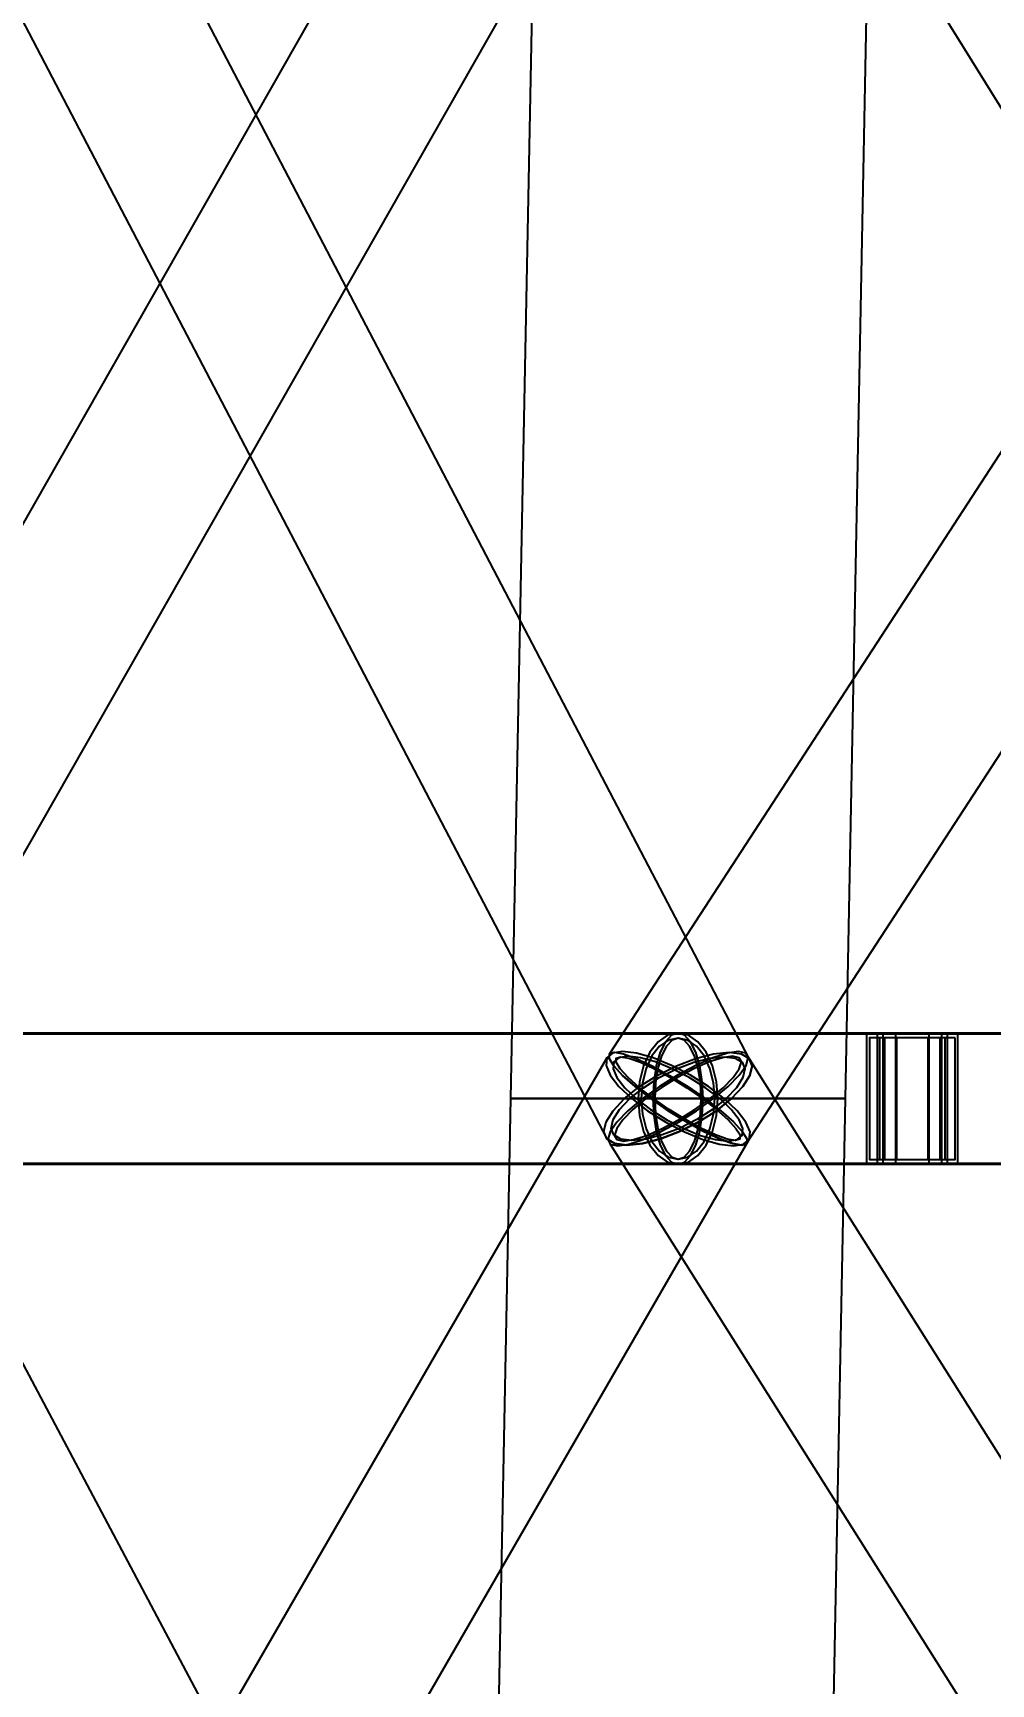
# Model space of a CAD drawing. Header units: millimetres. Extents: x -123812 to 252100, y -3000 to 639000.
# Drawn here: x -8635 to -5670, y 383188 to 388299 of the extents above; entities that cross this region are included whole.
import ezdxf

# ---------------------------------------------------------------- set-up
doc = ezdxf.new("R2010")
doc.units = ezdxf.units.MM
doc.layers.add('D-STR-DIM', color=7, linetype='Continuous', lineweight=13)
doc.layers.add('D-STR-STRC', color=7, linetype='Continuous', lineweight=25)
doc.styles.add('OpenSansCondensed-Light', font='OpenSansCondensed-Light.ttf')
doc.styles.add('TOWER_UNICODE', font='Arial Unicode.ttf')
doc.dimstyles.new('EZDXF', dxfattribs={"dimtxt": 0.25, "dimasz": 0.175, "dimexe": 0.375, "dimexo": 0.125, "dimgap": 0.1, "dimtad": 1, "dimlfac": 100, "dimzin": 12, "dimdsep": 46, "dimtxsty": 'OpenSansCondensed-Light', "dimblk": 'ARCHTICK', "dimcen": 2.5, "dimazin": 3, "dimtfac": 0.5, "dimtmove": 2, "dimatfit": 3})

# ---------------------------------------------------------------- blocks, each defined once
blk = doc.blocks.new('_ARCHTICK')
at = {"color": 0, "linetype": 'BYBLOCK', "const_width": 0.15}
blk.add_lwpolyline([(-0.5, -0.5), (0.5, 0.5)], dxfattribs=at)

msp = doc.modelspace()

# ---------------------------------------------------------------- linework, layer by layer
at = {"layer": 'D-STR-STRC'}
for points in [[(-6762.9, 390124.8), (-9610, 385124.8), (-9612.2, 385101.9), (-9599.1, 385072.1), (-9571.8, 385037.3), (-9531.9, 385000), (-9482.3, 384962.7), (-9426.4, 384927.9), (-9367.8, 384898.1), (-9310.7, 384875.2), (-9259, 384860.8), (-9216, 384855.9), (-9184.9, 384860.8), (-9167.6, 384875.2), (-6320.5, 389875.2)], [(-9471.4, 389875.2), (-6859, 384875.2), (-6834.9, 384860.8), (-6797.4, 384855.9), (-6749.1, 384860.8), (-6693.4, 384875.2), (-6633.9, 384898.1), (-6574.7, 384927.9), (-6519.9, 384962.7), (-6473.2, 385000), (-6437.8, 385037.3), (-6416.2, 385072.1), (-6409.6, 385101.9), (-6418.8, 385124.8), (-9031.2, 390124.8)], [(-3598.6, 390139.2), (-6851.3, 385139.2), (-6851.8, 385124.8), (-6837.8, 385101.9), (-6810.3, 385072.1), (-6771, 385037.3), (-6722.8, 385000), (-6668.9, 384962.7), (-6612.9, 384927.9), (-6558.7, 384898.1), (-6509.9, 384875.2), (-6469.9, 384860.8), (-6441.5, 384855.9), (-6426.5, 384860.8), (-3173.8, 389860.8)], [(-6752.2, 389860.8), (-3647.1, 384860.8), (-3625, 384855.9), (-3590, 384860.8), (-3544.6, 384875.2), (-3491.9, 384898.1), (-3435.3, 384927.9), (-3378.9, 384962.7), (-3326.4, 385000), (-3281.3, 385037.3), (-3246.9, 385072.1), (-3225.4, 385101.9), (-3218.3, 385124.8), (-3226, 385139.2), (-6331.1, 390139.2)], [(-9388.8, 384796.8), (-6638.9, 384796.8), (-6606.9, 384803.7), (-6577, 384824), (-6551.4, 384856.3), (-6531.8, 384898.4), (-6519.4, 384947.4), (-6515.2, 385000), (-6519.4, 385052.6), (-6531.8, 385101.6), (-6551.4, 385143.7), (-6577, 385176), (-6606.9, 385196.3), (-6638.9, 385203.2), (-9388.8, 385203.2)], [(-9388.8, 384796.8), (-6638.9, 384796.8), (-6606.9, 384803.7), (-6577, 384824), (-6551.4, 384856.3), (-6531.8, 384898.4), (-6519.4, 384947.4), (-6515.2, 385000), (-6519.4, 385052.6), (-6531.8, 385101.6), (-6551.4, 385143.7), (-6577, 385176), (-6606.9, 385196.3), (-6638.9, 385203.2), (-9388.8, 385203.2)], [(-3436.5, 385203.2), (-6638.9, 385203.2), (-6659, 385196.3), (-6677.8, 385176), (-6693.9, 385143.7), (-6706.2, 385101.6), (-6714, 385052.6), (-6716.7, 385000), (-6714, 384947.4), (-6706.2, 384898.4), (-6693.9, 384856.3), (-6677.8, 384824), (-6659, 384803.7), (-6638.9, 384796.8), (-3436.5, 384796.8)], [(-3436.5, 385203.2), (-6638.9, 385203.2), (-6659, 385196.3), (-6677.8, 385176), (-6693.9, 385143.7), (-6706.2, 385101.6), (-6714, 385052.6), (-6716.7, 385000), (-6714, 384947.4), (-6706.2, 384898.4), (-6693.9, 384856.3), (-6677.8, 384824), (-6659, 384803.7), (-6638.9, 384796.8), (-3436.5, 384796.8)], [(-9305.8, 379873.9), (-6418.4, 384873.9), (-6416, 384897.1), (-6428.9, 384927.2), (-6456, 384962.3), (-6495.6, 385000), (-6545, 385037.7), (-6600.7, 385072.8), (-6659.1, 385102.9), (-6716.1, 385126.1), (-6767.8, 385140.6), (-6810.8, 385145.6), (-6842, 385140.6), (-6859.4, 385126.1), (-9746.8, 380126.1)], [(-6516.6, 380126.1), (-9169.3, 385126.1), (-9193.5, 385140.6), (-9230.9, 385145.6), (-9279.1, 385140.6), (-9334.8, 385126.1), (-9394.2, 385102.9), (-9453.2, 385072.8), (-9507.8, 385037.7), (-9554.3, 385000), (-9589.5, 384962.3), (-9611.1, 384927.2), (-9617.5, 384897.1), (-9608.3, 384873.9), (-6955.6, 379873.9)], [(-3277.2, 380140.6), (-6429.2, 385140.6), (-6451.3, 385145.6), (-6486.1, 385140.6), (-6531.4, 385126.1), (-6584, 385102.9), (-6640.3, 385072.8), (-6696.6, 385037.7), (-6748.9, 385000), (-6793.7, 384962.3), (-6828, 384927.2), (-6849.3, 384897.1), (-6856.4, 384873.9), (-6848.6, 384859.4), (-3696.6, 379859.4)]]:
    msp.add_lwpolyline(points, dxfattribs=at)
for points in [[(-7157.4, 385000), (-6120.4, 385000), (-6023.6, 390000), (-7059.7, 390000)], [(-7157.4, 385000), (-6120.4, 385000), (-6023.6, 390000), (-7059.7, 390000)], [(-11607.3, 384800), (-5805.2, 384800), (-5805.2, 385200), (-11607.3, 385200)], [(-10384.1, 384800), (-5772.2, 384800), (-5772.2, 385200), (-10384.1, 385200)], [(-10384.1, 384800), (-5772.2, 384800), (-5772.2, 385200), (-10384.1, 385200)], [(-6762.6, 385000), (-6758.4, 384947.4), (-6746, 384898.4), (-6726.4, 384856.3), (-6700.7, 384824), (-6670.9, 384803.7), (-6638.9, 384796.8), (-6606.9, 384803.7), (-6577, 384824), (-6551.4, 384856.3), (-6531.8, 384898.4), (-6519.4, 384947.4), (-6515.2, 385000), (-6519.4, 385052.6), (-6531.8, 385101.6), (-6551.4, 385143.7), (-6577, 385176), (-6606.9, 385196.3), (-6638.9, 385203.2), (-6670.9, 385196.3), (-6700.7, 385176), (-6726.4, 385143.7), (-6746, 385101.6), (-6758.4, 385052.6)], [(-6762.6, 385000), (-6758.4, 384947.4), (-6746, 384898.4), (-6726.4, 384856.3), (-6700.7, 384824), (-6670.9, 384803.7), (-6638.9, 384796.8), (-6606.9, 384803.7), (-6577, 384824), (-6551.4, 384856.3), (-6531.8, 384898.4), (-6519.4, 384947.4), (-6515.2, 385000), (-6519.4, 385052.6), (-6531.8, 385101.6), (-6551.4, 385143.7), (-6577, 385176), (-6606.9, 385196.3), (-6638.9, 385203.2), (-6670.9, 385196.3), (-6700.7, 385176), (-6726.4, 385143.7), (-6746, 385101.6), (-6758.4, 385052.6)], [(-6752.8, 385000), (-6749, 384951.5), (-6737.6, 384906.4), (-6719.5, 384867.6), (-6695.9, 384837.9), (-6668.4, 384819.2), (-6638.9, 384812.8), (-6609.4, 384819.2), (-6581.9, 384837.9), (-6558.3, 384867.6), (-6540.2, 384906.4), (-6528.8, 384951.5), (-6524.9, 385000), (-6528.8, 385048.5), (-6540.2, 385093.6), (-6558.3, 385132.4), (-6581.9, 385162.1), (-6609.4, 385180.8), (-6638.9, 385187.2), (-6668.4, 385180.8), (-6695.9, 385162.1), (-6719.5, 385132.4), (-6737.6, 385093.6), (-6749, 385048.5)], [(-6752.8, 385000), (-6749, 384951.5), (-6737.6, 384906.4), (-6719.5, 384867.6), (-6695.9, 384837.9), (-6668.4, 384819.2), (-6638.9, 384812.8), (-6609.4, 384819.2), (-6581.9, 384837.9), (-6558.3, 384867.6), (-6540.2, 384906.4), (-6528.8, 384951.5), (-6524.9, 385000), (-6528.8, 385048.5), (-6540.2, 385093.6), (-6558.3, 385132.4), (-6581.9, 385162.1), (-6609.4, 385180.8), (-6638.9, 385187.2), (-6668.4, 385180.8), (-6695.9, 385162.1), (-6719.5, 385132.4), (-6737.6, 385093.6), (-6749, 385048.5)], [(-6716.7, 385000), (-6714, 384947.4), (-6706.2, 384898.4), (-6693.9, 384856.3), (-6677.8, 384824), (-6659, 384803.7), (-6638.9, 384796.8), (-6618.8, 384803.7), (-6600, 384824), (-6583.9, 384856.3), (-6571.5, 384898.4), (-6563.8, 384947.4), (-6561.1, 385000), (-6563.8, 385052.6), (-6571.5, 385101.6), (-6583.9, 385143.7), (-6600, 385176), (-6618.8, 385196.3), (-6638.9, 385203.2), (-6659, 385196.3), (-6677.8, 385176), (-6693.9, 385143.7), (-6706.2, 385101.6), (-6714, 385052.6)], [(-6716.7, 385000), (-6714, 384947.4), (-6706.2, 384898.4), (-6693.9, 384856.3), (-6677.8, 384824), (-6659, 384803.7), (-6638.9, 384796.8), (-6618.8, 384803.7), (-6600, 384824), (-6583.9, 384856.3), (-6571.5, 384898.4), (-6563.8, 384947.4), (-6561.1, 385000), (-6563.8, 385052.6), (-6571.5, 385101.6), (-6583.9, 385143.7), (-6600, 385176), (-6618.8, 385196.3), (-6638.9, 385203.2), (-6659, 385196.3), (-6677.8, 385176), (-6693.9, 385143.7), (-6706.2, 385101.6), (-6714, 385052.6)], [(-6710.5, 385000), (-6708.1, 384951.5), (-6700.9, 384906.4), (-6689.5, 384867.6), (-6674.7, 384837.9), (-6657.4, 384819.2), (-6638.9, 384812.8), (-6620.3, 384819.2), (-6603.1, 384837.9), (-6588.2, 384867.6), (-6576.8, 384906.4), (-6569.7, 384951.5), (-6567.3, 385000), (-6569.7, 385048.5), (-6576.8, 385093.6), (-6588.2, 385132.4), (-6603.1, 385162.1), (-6620.3, 385180.8), (-6638.9, 385187.2), (-6657.4, 385180.8), (-6674.7, 385162.1), (-6689.5, 385132.4), (-6700.9, 385093.6), (-6708.1, 385048.5)], [(-6710.5, 385000), (-6708.1, 384951.5), (-6700.9, 384906.4), (-6689.5, 384867.6), (-6674.7, 384837.9), (-6657.4, 384819.2), (-6638.9, 384812.8), (-6620.3, 384819.2), (-6603.1, 384837.9), (-6588.2, 384867.6), (-6576.8, 384906.4), (-6569.7, 384951.5), (-6567.3, 385000), (-6569.7, 385048.5), (-6576.8, 385093.6), (-6588.2, 385132.4), (-6603.1, 385162.1), (-6620.3, 385180.8), (-6638.9, 385187.2), (-6657.4, 385180.8), (-6674.7, 385162.1), (-6689.5, 385132.4), (-6700.9, 385093.6), (-6708.1, 385048.5)], [(-5772.2, 385200), (-6055, 385200), (-6055, 384800), (-5772.2, 384800)], [(-5772.2, 385200), (-6055, 385200), (-6055, 384800), (-5772.2, 384800)], [(-5780.7, 385188), (-6046.5, 385188), (-6046.5, 384812), (-5780.7, 384812)], [(-5780.7, 385188), (-6046.5, 385188), (-6046.5, 384812), (-5780.7, 384812)], [(-5805.2, 385200), (-6022, 385200), (-6022, 384800), (-5805.2, 384800)], [(-5811.7, 385188), (-6015.5, 385188), (-6015.5, 384812), (-5811.7, 384812)], [(-6004.9, 384800), (91.3, 384800), (91.3, 385200), (-6004.9, 385200)], [(-5822.3, 385200), (-6004.9, 385200), (-6004.9, 384800), (-5822.3, 384800)], [(-5827.8, 385188), (-5999.5, 385188), (-5999.5, 384812), (-5827.8, 384812)], [(-5965.4, 384800), (51.8, 384800), (51.8, 385200), (-5965.4, 385200)], [(-5861.8, 385200), (-5965.4, 385200), (-5965.4, 384800), (-5861.8, 384800)], [(-5965.4, 384800), (51.8, 384800), (51.8, 385200), (-5965.4, 385200)], [(-5861.8, 385200), (-5965.4, 385200), (-5965.4, 384800), (-5861.8, 384800)], [(-5865, 385188), (-5962.3, 385188), (-5962.3, 384812), (-5865, 384812)], [(-5865, 385188), (-5962.3, 385188), (-5962.3, 384812), (-5865, 384812)], [(-6473.2, 385000), (-6519.9, 384962.7), (-6574.7, 384927.9), (-6633.9, 384898.1), (-6693.4, 384875.2), (-6749.1, 384860.8), (-6797.4, 384855.9), (-6834.9, 384860.8), (-6859, 384875.2), (-6868.1, 384898.1), (-6861.6, 384927.9), (-6839.9, 384962.7), (-6804.5, 385000), (-6757.9, 385037.3), (-6703.1, 385072.1), (-6643.9, 385101.9), (-6584.4, 385124.8), (-6528.6, 385139.2), (-6480.4, 385144.1), (-6442.9, 385139.2), (-6418.8, 385124.8), (-6409.6, 385101.9), (-6416.2, 385072.1), (-6437.8, 385037.3)], [(-6782.2, 385000), (-6732.8, 384962.3), (-6677, 384927.2), (-6618.7, 384897.1), (-6561.7, 384873.9), (-6510, 384859.4), (-6467, 384854.4), (-6435.8, 384859.4), (-6418.4, 384873.9), (-6416, 384897.1), (-6428.9, 384927.2), (-6456, 384962.3), (-6495.6, 385000), (-6545, 385037.7), (-6600.7, 385072.8), (-6659.1, 385102.9), (-6716.1, 385126.1), (-6767.8, 385140.6), (-6810.8, 385145.6), (-6842, 385140.6), (-6859.4, 385126.1), (-6861.7, 385102.9), (-6848.9, 385072.8), (-6821.8, 385037.7)], [(-6748.9, 385000), (-6793.7, 384962.3), (-6828, 384927.2), (-6849.3, 384897.1), (-6856.4, 384873.9), (-6848.6, 384859.4), (-6826.5, 384854.4), (-6791.6, 384859.4), (-6746.4, 384873.9), (-6693.8, 384897.1), (-6637.4, 384927.2), (-6581.2, 384962.3), (-6528.9, 385000), (-6484.1, 385037.7), (-6449.8, 385072.8), (-6428.4, 385102.9), (-6421.4, 385126.1), (-6429.2, 385140.6), (-6451.3, 385145.6), (-6486.1, 385140.6), (-6531.4, 385126.1), (-6584, 385102.9), (-6640.3, 385072.8), (-6696.6, 385037.7)], [(-6555, 385000), (-6506.7, 384962.7), (-6467.5, 384927.9), (-6440, 384898.1), (-6426, 384875.2), (-6426.5, 384860.8), (-6441.5, 384855.9), (-6469.9, 384860.8), (-6509.9, 384875.2), (-6558.7, 384898.1), (-6612.9, 384927.9), (-6668.9, 384962.7), (-6722.8, 385000), (-6771, 385037.3), (-6810.3, 385072.1), (-6837.8, 385101.9), (-6851.8, 385124.8), (-6851.3, 385139.2), (-6836.3, 385144.1), (-6807.8, 385139.2), (-6767.9, 385124.8), (-6719.1, 385101.9), (-6664.9, 385072.1), (-6608.9, 385037.3)], [(-6489.5, 385000), (-6531.6, 384966.4), (-6581, 384935), (-6634.4, 384908.1), (-6688, 384887.5), (-6738.3, 384874.5), (-6781.8, 384870), (-6815.6, 384874.5), (-6837.3, 384887.5), (-6845.6, 384908.1), (-6839.7, 384935), (-6820.1, 384966.4), (-6788.2, 385000), (-6746.2, 385033.6), (-6696.8, 385065), (-6643.4, 385091.9), (-6589.8, 385112.5), (-6539.5, 385125.5), (-6496, 385130), (-6462.2, 385125.5), (-6440.4, 385112.5), (-6432.2, 385091.9), (-6438.1, 385065), (-6457.6, 385033.6)], [(-6768.1, 385000), (-6723.6, 384966), (-6673.3, 384934.4), (-6620.7, 384907.2), (-6569.3, 384886.3), (-6522.7, 384873.2), (-6483.9, 384868.8), (-6455.8, 384873.2), (-6440.1, 384886.3), (-6438, 384907.2), (-6449.5, 384934.4), (-6474, 384966), (-6509.7, 385000), (-6554.2, 385034), (-6604.5, 385065.6), (-6657.1, 385092.8), (-6708.5, 385113.7), (-6755.1, 385126.8), (-6793.8, 385131.2), (-6822, 385126.8), (-6837.7, 385113.7), (-6839.8, 385092.8), (-6828.2, 385065.6), (-6803.8, 385034)], [(-6738.1, 385000), (-6778.5, 384966), (-6809.3, 384934.4), (-6828.6, 384907.2), (-6835, 384886.3), (-6827.9, 384873.2), (-6808, 384868.8), (-6776.6, 384873.2), (-6735.8, 384886.3), (-6688.4, 384907.2), (-6637.6, 384934.4), (-6586.9, 384966), (-6539.7, 385000), (-6499.3, 385034), (-6468.4, 385065.6), (-6449.2, 385092.8), (-6442.8, 385113.7), (-6449.8, 385126.8), (-6469.7, 385131.2), (-6501.2, 385126.8), (-6542, 385113.7), (-6589.4, 385092.8), (-6640.2, 385065.6), (-6690.9, 385034)], [(-6563.2, 385000), (-6519.7, 384966.4), (-6484.4, 384935), (-6459.5, 384908.1), (-6446.9, 384887.5), (-6447.4, 384874.5), (-6460.9, 384870), (-6486.6, 384874.5), (-6522.6, 384887.5), (-6566.6, 384908.1), (-6615.4, 384935), (-6665.9, 384966.4), (-6714.6, 385000), (-6758, 385033.6), (-6793.4, 385065), (-6818.2, 385091.9), (-6830.8, 385112.5), (-6830.4, 385125.5), (-6816.9, 385130), (-6791.2, 385125.5), (-6755.2, 385112.5), (-6711.2, 385091.9), (-6662.3, 385065), (-6611.9, 385033.6)], [(-7255.1, 380000), (-6217.1, 380000), (-6120.4, 385000), (-7157.4, 385000)], [(-7255.1, 380000), (-6217.1, 380000), (-6120.4, 385000), (-7157.4, 385000)], [(-6120.4, 385000), (-6138, 385000), (-6189.8, 385000), (-6272.2, 385000), (-6379.6, 385000), (-6504.7, 385000), (-6638.9, 385000), (-6773.1, 385000), (-6898.2, 385000), (-7005.5, 385000), (-7087.9, 385000), (-7139.7, 385000), (-7157.4, 385000), (-7139.7, 385000), (-7087.9, 385000), (-7005.5, 385000), (-6898.2, 385000), (-6773.1, 385000), (-6638.9, 385000), (-6504.7, 385000), (-6379.6, 385000), (-6272.2, 385000), (-6189.8, 385000), (-6138, 385000)], [(-6120.4, 385000), (-6138, 385000), (-6189.8, 385000), (-6272.2, 385000), (-6379.6, 385000), (-6504.7, 385000), (-6638.9, 385000), (-6773.1, 385000), (-6898.2, 385000), (-7005.5, 385000), (-7087.9, 385000), (-7139.7, 385000), (-7157.4, 385000), (-7139.7, 385000), (-7087.9, 385000), (-7005.5, 385000), (-6898.2, 385000), (-6773.1, 385000), (-6638.9, 385000), (-6504.7, 385000), (-6379.6, 385000), (-6272.2, 385000), (-6189.8, 385000), (-6138, 385000)]]:
    msp.add_lwpolyline(points, close=True, dxfattribs=at)

# ---------------------------------------------------------------- dimensions: what is measured, and where the dimension line sits
at = {"layer": 'D-STR-DIM'}
msp.add_linear_dim(base=(-112000, 0), p1=(0, 0), p2=(0, 634000), angle=90, dimstyle='EZDXF', override={"dimtxt": 8400, "dimasz": 3750, "dimexe": 2100, "dimexo": 1800, "dimgap": 2100, "dimtad": 1, "dimdec": 0, "dimlfac": 1, "dimlunit": 2, "dimtxsty": 'TOWER_UNICODE', "dimclrd": 7, "dimclre": 7, "dimclrt": 7}, dxfattribs=at).render()

doc.saveas('drawing.dxf')
